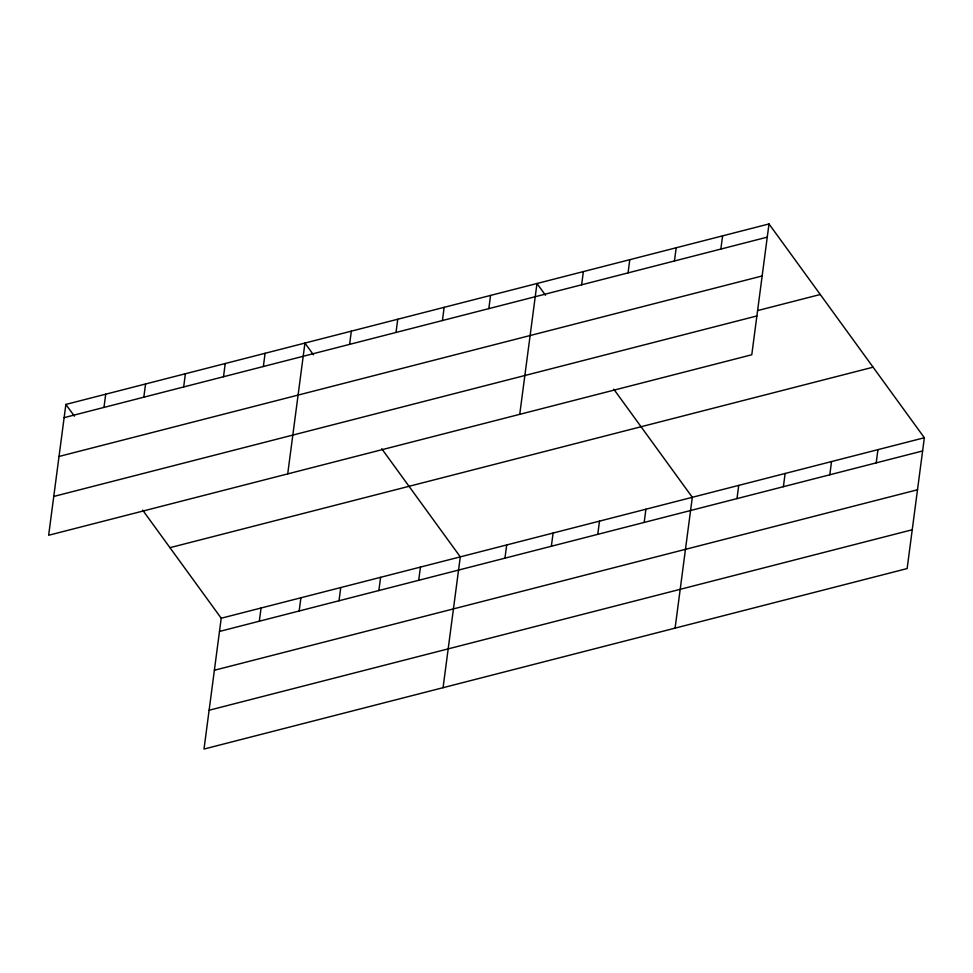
<?xml version="1.0" encoding="UTF-8"?>
<svg xmlns="http://www.w3.org/2000/svg" width="973" height="973" viewBox="0 0 973 973"><rect width="100%" height="100%" fill="white"/><g stroke="black" fill="none" stroke-linecap="round" stroke-linejoin="round"><path stroke-width="1.46" d="M65.872 404.427L48.65 535.259L751.776 354.768L768.998 223.948L65.872 404.427L74.422 416.189M103.977 407.419L105.716 394.199M143.822 397.191L145.561 383.97M183.666 386.962L185.405 373.741M223.51 376.733L225.249 363.513M142.666 510.12L221.224 618.232L204.002 749.052L907.128 568.573L924.35 437.741L768.998 223.948M263.355 366.505L265.094 353.296M259.329 621.224L261.068 608.003M287.716 473.887L304.938 343.068L313.476 354.817M299.173 610.995L300.912 597.775M349.599 344.369L351.338 331.148M339.018 600.767L340.757 587.546M396.011 332.45L397.75 319.241M378.862 590.538L380.601 577.317M442.411 320.543L444.15 307.322M418.706 580.309L420.445 567.089M488.823 308.636L490.562 295.415M443.068 687.692L460.29 556.86L381.732 448.748M519.74 414.328L536.974 283.508L545.512 295.257M504.951 558.174L506.69 544.953M581.635 284.809L583.374 271.589M551.363 546.254L553.102 533.046M628.047 272.89L629.786 259.682M597.763 534.347L599.502 521.127M674.447 260.983L676.186 247.762M644.175 522.428L645.914 509.22M720.859 249.064L722.598 235.855M675.092 628.132L692.314 497.3L613.768 389.188M736.987 498.614L738.726 485.393M783.387 486.695L785.126 473.486M829.799 474.788L831.538 461.567M876.199 462.868L877.938 449.66M64.133 417.648L767.259 237.157M59.025 456.459L762.151 275.967M757.906 310.509L820.263 294.503M53.758 496.449L756.885 315.957M169.959 547.677L873.085 367.186M221.224 618.232L924.35 437.741M219.484 631.441L922.611 450.961M214.376 670.263L917.503 489.772M209.11 710.241L912.236 529.762"/></g></svg>
